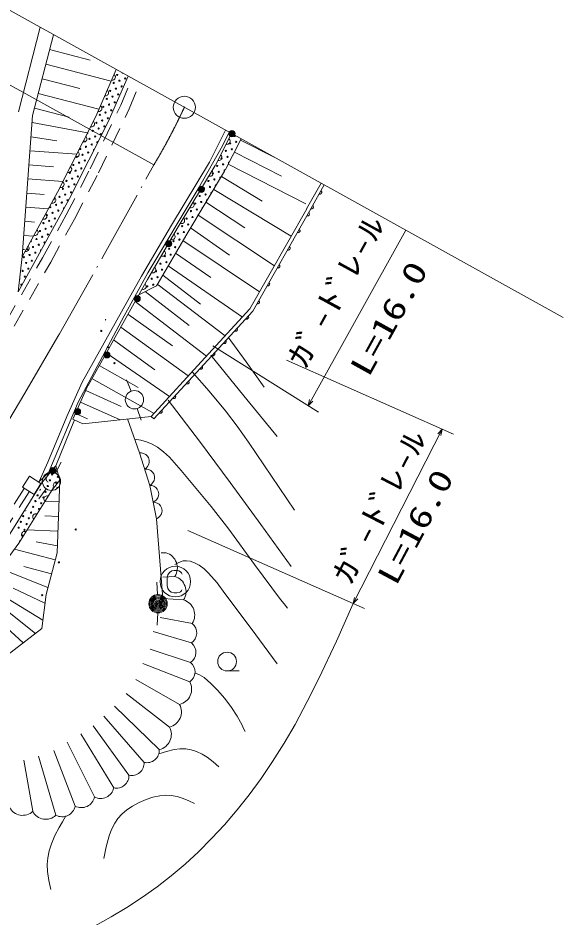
# Model space of a CAD drawing. Units: millimetres, scale not verified. Extents: x 27531 to 667531, y 18316 to 378316.
# Drawn here: x 236326 to 280659, y 246172 to 319352 of the extents above; entities that cross this region are included whole.
import ezdxf
from ezdxf.enums import TextEntityAlignment as Align

# ---------------------------------------------------------------- set-up
doc = ezdxf.new("R2010")
doc.units = ezdxf.units.MM
doc.header["$LTSCALE"] = 1000
for name, pattern in [('USER1', [7.000001, 5.508197, -0.688525, 0.114754, -0.688525]), ('USER2', [2.5, 1.5, -1]), ('USER5', [5, 3.75, -1.25])]:
    doc.linetypes.add(name, pattern=pattern)
for name, color, linetype, lineweight in [('S-SUV', 7, 'Continuous', 13), ('S-SUV-HICN', 1, 'Continuous', 13), ('S-SUV-LWCN', 7, 'Continuous', 13)]:
    doc.layers.add(name, color=color, linetype=linetype, lineweight=lineweight)
doc.styles.add('ＭＳ ゴシック', font='')
doc.styles.get('ＭＳ ゴシック').set_extended_font_data('MS Gothic')

# ---------------------------------------------------------------- blocks, each defined once
blk = doc.blocks.new('BUHIN163')
at = {"color": 7, "linetype": 'Continuous', "lineweight": 13}
for radius in [249, 220, 191, 161, 132, 97.5, 67.5, 38.8, 7.5]:
    blk.add_circle((-142, 204), radius, dxfattribs=at)
blk = doc.blocks.new('BUHIN165')
at = {"color": 7, "linetype": 'Continuous', "lineweight": 13}
for radius in [249, 220, 191, 161, 132, 97.5, 67.5, 38.8, 7.5]:
    blk.add_circle((-120, 218), radius, dxfattribs=at)
blk = doc.blocks.new('BUHIN167')
at = {"color": 7, "linetype": 'Continuous', "lineweight": 13}
blk.add_circle((0, 0), 746, dxfattribs=at)
blk = doc.blocks.new('BUHIN176')
at = {"color": 7, "linetype": 'Continuous', "lineweight": 13}
blk.add_lwpolyline([(-132, -71), (-138, -35), (-136, -1), (-126, 42), (-106, 73), (-80, 99), (-39, 121), (-3, 129), (35, 129), (76, 113), (106, 96), (132, 71)], dxfattribs=at)
blk = doc.blocks.new('BUHIN177')
at = {"color": 7, "linetype": 'Continuous', "lineweight": 13}
blk.add_lwpolyline([(-133, -70), (-138, -34), (-136, 0), (-126, 43), (-105, 74), (-79, 100), (-38, 122), (-2, 129), (36, 128), (77, 113), (107, 95), (133, 70)], dxfattribs=at)
blk = doc.blocks.new('BUHIN178')
at = {"color": 7, "linetype": 'Continuous', "lineweight": 13}
blk.add_lwpolyline([(-145, -39), (-142, -2), (-132, 31), (-113, 70), (-86, 96), (-55, 115), (-10, 127), (27, 126), (63, 117), (100, 93), (125, 69), (145, 39)], dxfattribs=at)
blk = doc.blocks.new('BUHIN179')
at = {"color": 7, "linetype": 'Continuous', "lineweight": 13}
blk.add_lwpolyline([(-145, -39), (-142, -3), (-132, 30), (-114, 70), (-86, 96), (-55, 115), (-10, 127), (27, 126), (63, 117), (100, 93), (125, 69), (145, 39)], dxfattribs=at)
blk = doc.blocks.new('BUHIN216')
at = {"color": 7, "linetype": 'Continuous', "lineweight": 13}
blk.add_lwpolyline([(226, 108), (232, 47), (226, -10), (207, -80), (170, -131), (125, -172), (55, -205), (-6, -215), (-68, -211), (-136, -182), (-184, -151), (-226, -108)], dxfattribs=at)
blk = doc.blocks.new('BUHIN225')
at = {"color": 7, "linetype": 'Continuous', "lineweight": 13}
blk.add_lwpolyline([(254, 645), (86, 655), (-70, 627), (-262, 557), (-395, 446), (-503, 313), (-582, 113), (-593, -58), (-571, -230), (-479, -412), (-382, -535), (-254, -645)], dxfattribs=at)
blk = doc.blocks.new('BUHIN226')
at = {"color": 7, "linetype": 'Continuous', "lineweight": 13}
blk.add_lwpolyline([(174, 670), (7, 660), (-145, 613), (-326, 521), (-445, 394), (-536, 250), (-590, 42), (-580, -128), (-538, -297), (-425, -465), (-314, -576), (-174, -670)], dxfattribs=at)
blk = doc.blocks.new('BUHIN118')
at = {"color": 7, "linetype": 'Continuous', "lineweight": 13}
for radius in [746, 660, 574, 484, 398, 292, 202, 116, 22.5]:
    blk.add_circle((0, 0), radius, dxfattribs=at)
blk = doc.blocks.new('BUHIN242')
at = {"color": 7, "linetype": 'Continuous', "lineweight": 13}
blk.add_lwpolyline([(-222, -115), (-231, -55), (-226, 2), (-210, 73), (-175, 125), (-131, 167), (-62, 203), (-2, 215), (61, 213), (130, 187), (179, 158), (222, 115)], dxfattribs=at)
blk = doc.blocks.new('BUHIN243')
at = {"color": 7, "linetype": 'Continuous', "lineweight": 13}
blk.add_lwpolyline([(-224, -112), (-231, -51), (-226, 6), (-208, 76), (-173, 128), (-128, 169), (-59, 204), (2, 215), (64, 212), (133, 185), (181, 155), (224, 112)], dxfattribs=at)
blk = doc.blocks.new('BUHIN244')
at = {"color": 7, "linetype": 'Continuous', "lineweight": 13}
blk.add_lwpolyline([(-215, -127), (-227, -68), (-226, -10), (-213, 61), (-181, 115), (-140, 160), (-73, 199), (-13, 214), (49, 216), (119, 194), (170, 167), (215, 127)], dxfattribs=at)
blk = doc.blocks.new('BUHIN247')
at = {"color": 7, "linetype": 'Continuous', "lineweight": 13}
blk.add_lwpolyline([(-219, -120), (-229, -60), (-226, -3), (-211, 68), (-177, 121), (-134, 164), (-66, 202), (-6, 215), (56, 215), (125, 190), (175, 162), (219, 120)], dxfattribs=at)
blk = doc.blocks.new('BUHIN248')
at = {"color": 7, "linetype": 'Continuous', "lineweight": 13}
blk.add_lwpolyline([(-215, -128), (-227, -69), (-226, -11), (-214, 60), (-182, 114), (-140, 159), (-74, 199), (-14, 214), (48, 217), (118, 194), (169, 168), (215, 128)], dxfattribs=at)
blk = doc.blocks.new('BUHIN249')
at = {"color": 7, "linetype": 'Continuous', "lineweight": 13}
blk.add_lwpolyline([(-207, -140), (-223, -81), (-225, -24), (-217, 48), (-188, 104), (-149, 151), (-85, 195), (-27, 213), (36, 219), (107, 201), (159, 177), (207, 140)], dxfattribs=at)

msp = doc.modelspace()

# ---------------------------------------------------------------- linework, layer by layer
at = {"layer": 'S-SUV'}
for p, q in [((280659, 295002), (225626, 325532)), ((247379, 307406), (226384, 319054)), ((236357, 311716), (238128, 318597)), ((237519, 311417), (239212, 317995)), ((239206, 317972), (239296, 317949)), ((238899, 316780), (242199, 315931)), ((238592, 315588), (243903, 314222)), ((244312, 315166), (242655, 311347)), ((238286, 314397), (241359, 313606)), ((245278, 314630), (243664, 310910)), ((237979, 313205), (242912, 311935)), ((237672, 312013), (240496, 311287)), ((236663, 299958), (237519, 311417)), ((242681, 311404), (239548, 305183)), ((237476, 310844), (241976, 310003)), ((243664, 310910), (240521, 304670)), ((237390, 309699), (239499, 309367)), ((253214, 310228), (251892, 307634)), ((253695, 309961), (252382, 307384)), ((254483, 309524), (253184, 306975)), ((254432, 309423), (257286, 307969)), ((237305, 308553), (241102, 308269)), ((253933, 308444), (257758, 306495)), ((237219, 307407), (239213, 307258)), ((251892, 307634), (248804, 302506)), ((253434, 307465), (259742, 304250)), ((252363, 307350), (249277, 302225)), ((253134, 306885), (250050, 301765)), ((237134, 306261), (239984, 306048)), ((252871, 306454), (256195, 304455)), ((259804, 303832), (260978, 305921)), ((239548, 305183), (236656, 299937)), ((252244, 305412), (258554, 301619)), ((260287, 304080), (261240, 305775)), ((237048, 305115), (238467, 305009)), ((240521, 304670), (237617, 299401)), ((236962, 303969), (238802, 303832)), ((251617, 304370), (254789, 302280)), ((255196, 295707), (259813, 303837)), ((255416, 295503), (260287, 304080)), ((250991, 303328), (257187, 299212)), ((236877, 302823), (237665, 302764)), ((248804, 302506), (246376, 298365)), ((250364, 302286), (253520, 300071)), ((236791, 301677), (237579, 301618)), ((249277, 302225), (246853, 298091)), ((250050, 301765), (247634, 297643)), ((259929, 287822), (267862, 302102)), ((249748, 301250), (255980, 297088)), ((236706, 300531), (236863, 300520)), ((249144, 300219), (252016, 298238)), ((236663, 299958), (236331, 297096)), ((237617, 299401), (236331, 297096)), ((248540, 299189), (254578, 295035)), ((246376, 298365), (245263, 296381)), ((246853, 298091), (246148, 296835)), ((248095, 298430), (251170, 296076)), ((247597, 297577), (246148, 296835)), ((247634, 297643), (247597, 297577)), ((247725, 297643), (253177, 293512)), ((245263, 296381), (241542, 289750)), ((246148, 296835), (242022, 289481)), ((246674, 297104), (250258, 294355)), ((245855, 296313), (251648, 291850)), ((251534, 291726), (255196, 295707)), ((245269, 295269), (248885, 292699)), ((251755, 291522), (255416, 295503)), ((244682, 294224), (250180, 290247)), ((244096, 293180), (247465, 290746)), ((243510, 292136), (248645, 288570)), ((252163, 292683), (260777, 287292)), ((247162, 286951), (251534, 291726)), ((247384, 286749), (251755, 291522)), ((271742, 285523), (258157, 291527)), ((242923, 291091), (246106, 289304)), ((242337, 290047), (247396, 287206)), ((245525, 289009), (245157, 289939)), ((241542, 289750), (240287, 286954)), ((242044, 289525), (240789, 286728)), ((241835, 289059), (244726, 287762)), ((241416, 288127), (244636, 286682)), ((246032, 287598), (246340, 286647)), ((240287, 286954), (238748, 283238)), ((240998, 287194), (241970, 286758)), ((241610, 286360), (247162, 286951)), ((247384, 286749), (247162, 286951)), ((240934, 286686), (239410, 282937)), ((241610, 286360), (240789, 286728)), ((246208, 283986), (245247, 286747)), ((263603, 271733), (270827, 285927)), ((247057, 281350), (246208, 283986)), ((238748, 283238), (238061, 281668)), ((239387, 282351), (239836, 283245)), ((238061, 281668), (239410, 282937)), ((238252, 281516), (239410, 282937)), ((238731, 282180), (238924, 282641)), ((239410, 282937), (239738, 281778)), ((236695, 281196), (237252, 282087)), ((237252, 282087), (238189, 281502)), ((239738, 281778), (239099, 280985)), ((239738, 281778), (239506, 275853)), ((235556, 277219), (238252, 281516)), ((237632, 280610), (236695, 281196)), ((238189, 281502), (237632, 280610)), ((238614, 281071), (238032, 280258)), ((239715, 281186), (239451, 281196)), ((247584, 278627), (247057, 281350)), ((236384, 276658), (239099, 280985)), ((239669, 280001), (238510, 280046)), ((239622, 278816), (238519, 278859)), ((248105, 272162), (247584, 278627)), ((239576, 277631), (237057, 277729)), ((250146, 277681), (264518, 271329)), ((233085, 272142), (236384, 276658)), ((239530, 276446), (237799, 276759)), ((239357, 275291), (236031, 276174)), ((239506, 275853), (238609, 272476)), ((248387, 275872), (247963, 275872)), ((238759, 273039), (234877, 274594)), ((239058, 274165), (236799, 274765)), ((249094, 273952), (248105, 273893)), ((238344, 270398), (233826, 273156)), ((238521, 271783), (235929, 272991)), ((247679, 272471), (247624, 273469)), ((238609, 272476), (238255, 269705)), ((236736, 268535), (232967, 272011)), ((249801, 272032), (248105, 272162)), ((237749, 269315), (235206, 271332)), ((247691, 270972), (247653, 269973)), ((250508, 270112), (247893, 270607)), ((238255, 269705), (231165, 264245)), ((250437, 268534), (247327, 269476)), ((250366, 266955), (247080, 268027)), ((250296, 265377), (246479, 266861)), ((253334, 266258), (254329, 266258)), ((249471, 263539), (245914, 265554)), ((248647, 261702), (245136, 264423)), ((247822, 259864), (244182, 263398)), ((246585, 258828), (243299, 262585)), ((245348, 257791), (242451, 261808)), ((244112, 256755), (241426, 261136)), ((240978, 255270), (239235, 259794)), ((242545, 256012), (240330, 260465)), ((239412, 254528), (237998, 259334)), ((237527, 254846), (236797, 259016))]:
    msp.add_line(p, q, dxfattribs=at)
at = {"layer": 'S-SUV', "linetype": 'USER2'}
for p, q in [((244687, 312261), (245586, 314459)), ((245372, 311956), (246246, 314093)), ((242206, 307096), (244687, 312261)), ((242877, 306759), (245372, 311956)), ((240245, 303350), (242206, 307096)), ((240910, 303002), (242877, 306759)), ((238331, 299863), (240245, 303350)), ((238989, 299502), (240910, 303002)), ((235359, 294669), (238331, 299863)), ((236010, 294296), (238989, 299502)), ((236816, 281092), (234413, 277323)), ((237238, 280824), (234834, 277054))]:
    msp.add_line(p, q, dxfattribs=at)
at = {"layer": 'S-SUV', "linetype": 'USER1'}
for p, q in [((243339, 300123), (247379, 307406)), ((239694, 293674), (243339, 300123)), ((236872, 288838), (239573, 293466)), ((236872, 288838), (233473, 283129))]:
    msp.add_line(p, q, dxfattribs=at)
at = {"layer": 'S-SUV', "linetype": 'USER5'}
msp.add_line((239573, 293466), (239694, 293674), dxfattribs=at)
at = {"layer": 'S-SUV'}
for points in [[(245809, 296661), (246882, 298626), (250980, 305460), (252961, 308967), (253512, 310062)], [(238924, 282641), (241220, 288116), (244970, 295126), (245809, 296661)], [(260298, 288190), (259929, 287822), (260047, 288329)], [(270472, 285547), (270827, 285927), (270727, 285417)], [(238768, 281622), (238727, 281645), (238686, 281678), (238650, 281723), (238632, 281762), (238617, 281812), (238614, 281863), (238621, 281908), (238634, 281950), (238731, 282180)], [(239262, 281187), (239230, 281238), (239211, 281292), (239198, 281364), (239209, 281425), (239232, 281482), (239281, 281542), (239331, 281577), (239389, 281601), (239462, 281605), (239519, 281597), (239576, 281576)], [(249676, 274119), (249626, 274238), (249539, 274325), (249420, 274394), (249276, 274431), (249032, 274431), (248839, 274394), (248639, 274256), (248520, 274081), (248470, 273831), (248470, 273219), (248520, 272956), (248614, 272800), (248795, 272669), (249020, 272619), (249257, 272619), (249439, 272638), (249532, 272694), (249620, 272775), (249657, 272863)], [(263958, 272114), (263603, 271733), (263703, 272243)], [(242537, 245514), (243898, 246258), (245193, 247033), (246455, 247859), (247640, 248705), (248797, 249605), (249915, 250553), (251000, 251552), (252080, 252630), (253117, 253750), (254149, 254956), (255135, 256200), (256109, 257528), (257039, 258897), (257976, 260390), (258859, 261911), (259860, 263768), (260807, 265653), (262230, 268680), (263603, 271733)]]:
    msp.add_lwpolyline(points, dxfattribs=at)
for centre, radius in [((244391, 314721), 49.8), ((244109, 314072), 49.8), ((244575, 314256), 49.8), ((245040, 314439), 49.8), ((243828, 313423), 49.8), ((244293, 313607), 49.8), ((244758, 313790), 49.8), ((243546, 312775), 49.8), ((244012, 312958), 49.8), ((244195, 312493), 49.8), ((244477, 313142), 49.8), ((249857, 312090), 896), ((243265, 312126), 49.8), ((243730, 312310), 49.8), ((243914, 311844), 49.8), ((249857, 312090), 27), ((242983, 311477), 49.8), ((243167, 311012), 49.8), ((243449, 311661), 49.8), ((243632, 311196), 49.8), ((242702, 310829), 49.8), ((242886, 310364), 49.8), ((243351, 310547), 49.8), ((242139, 309531), 49.8), ((242420, 310180), 49.8), ((242604, 309715), 49.8), ((243069, 309899), 49.8), ((253734, 309951), 249), ((253734, 309951), 220), ((253734, 309951), 191), ((253734, 309951), 161), ((253734, 309951), 132), ((253734, 309951), 97.5), ((253734, 309951), 67.5), ((253734, 309951), 38.8), ((253734, 309951), 7.5), ((241857, 308883), 49.8), ((242323, 309066), 49.8), ((253589, 309157), 49.8), ((254073, 309285), 49.8), ((241111, 308050), 49.8), ((241392, 308699), 49.8), ((241576, 308234), 49.8), ((242041, 308418), 49.8), ((253234, 308545), 49.8), ((253363, 308062), 49.8), ((253718, 308674), 49.8), ((240829, 307402), 49.8), ((241294, 307585), 49.8), ((241760, 307769), 49.8), ((252525, 307322), 49.8), ((252880, 307934), 49.8), ((253008, 307450), 49.8), ((240548, 306753), 49.8), ((241013, 306937), 49.8), ((241478, 307120), 49.8), ((252170, 306711), 49.8), ((252653, 306839), 49.8), ((240266, 306105), 49.8), ((240731, 306288), 49.8), ((241197, 306472), 49.8), ((251815, 306099), 49.8), ((252298, 306227), 49.8), ((239985, 305456), 49.8), ((240450, 305639), 49.8), ((240634, 305174), 49.8), ((240915, 305823), 49.8), ((251246, 305425), 249), ((251246, 305425), 220), ((251246, 305425), 191), ((251246, 305425), 161), ((251246, 305425), 132), ((251246, 305425), 97.5), ((251246, 305425), 67.5), ((251246, 305425), 38.8), ((251246, 305425), 7.5), ((251460, 305488), 49.8), ((251943, 305616), 49.8), ((239703, 304807), 49.8), ((240168, 304991), 49.8), ((240352, 304526), 49.8), ((251105, 304876), 49.8), ((251233, 304393), 49.8), ((251588, 305004), 49.8), ((238957, 303975), 49.8), ((239422, 304159), 49.8), ((239605, 303693), 49.8), ((239887, 304342), 49.8), ((250395, 303653), 49.8), ((250750, 304264), 49.8), ((250878, 303781), 49.8), ((238675, 303326), 49.8), ((239140, 303510), 49.8), ((239324, 303045), 49.8), ((250040, 303041), 49.8), ((250523, 303170), 49.8), ((238394, 302678), 49.8), ((238577, 302213), 49.8), ((238859, 302861), 49.8), ((239042, 302396), 49.8), ((249685, 302430), 49.8), ((250168, 302558), 49.8), ((238112, 302029), 49.8), ((238296, 301564), 49.8), ((238761, 301747), 49.8), ((249330, 301818), 49.8), ((249813, 301947), 49.8), ((237549, 300732), 49.8), ((237831, 301380), 49.8), ((238014, 300915), 49.8), ((238479, 301099), 49.8), ((248594, 300998), 249), ((248594, 300998), 220), ((248594, 300998), 191), ((248594, 300998), 161), ((248594, 300998), 132), ((248594, 300998), 97.5), ((248594, 300998), 67.5), ((248594, 300998), 38.8), ((248594, 300998), 7.5), ((248975, 301207), 49.8), ((249103, 300723), 49.8), ((249458, 301335), 49.8), ((237084, 300548), 49.8), ((237268, 300083), 49.8), ((237733, 300267), 49.8), ((248620, 300595), 49.8), ((248748, 300112), 49.8), ((236803, 299899), 49.8), ((236986, 299434), 49.8), ((237451, 299618), 49.8), ((247910, 299372), 49.8), ((248265, 299984), 49.8), ((248393, 299500), 49.8), ((236705, 298786), 49.8), ((237170, 298969), 49.8), ((247555, 298760), 49.8), ((248038, 298889), 49.8), ((236888, 298321), 49.8), ((247200, 298149), 49.8), ((247683, 298277), 49.8), ((246845, 297537), 49.8), ((247328, 297666), 49.8), ((243102, 293906), 49.8), ((243556, 291955), 249), ((243556, 291955), 220), ((243556, 291955), 191), ((243556, 291955), 161), ((243556, 291955), 132), ((243556, 291955), 97.5), ((243556, 291955), 67.5), ((243556, 291955), 38.8), ((243636, 292596), 49.8), ((243556, 291955), 7.5), ((244169, 291286), 49.8), ((245802, 288312), 746), ((238925, 281761), 49.8), ((239103, 282228), 49.8), ((239570, 282050), 49.8), ((238746, 281294), 49.8), ((239392, 281583), 49.8), ((237922, 280538), 49.8), ((238389, 280360), 49.8), ((238568, 280827), 49.8), ((237565, 279604), 49.8), ((237744, 280071), 49.8), ((238211, 279893), 49.8), ((236741, 278848), 49.8), ((237387, 279137), 49.8), ((238032, 279425), 49.8), ((236563, 278381), 49.8), ((237030, 278203), 49.8), ((237209, 278670), 49.8), ((236385, 277914), 49.8), ((236852, 277736), 49.8), ((241022, 277761), 49.8), ((236673, 277268), 49.8), ((239657, 275090), 49.8), ((249126, 273525), 1244), ((238292, 272419), 49.8), ((253334, 267023), 765)]:
    msp.add_circle(centre, radius, dxfattribs=at)
for centre, radius, start, end in [((244856, 314904), 49.8, 195.55112, 286.41097), ((241955, 309996), 49.8, 262.47652, 44.0316), ((253944, 309768), 49.8, 78.7672, 43.19542), ((241674, 309348), 49.8, 214.208, 92.30011), ((242788, 309250), 49.8, 17.10295, 289.43455), ((242506, 308601), 49.8, 68.41878, 238.11872), ((253846, 308190), 49.8, 117.96219, 187.95848), ((242225, 307953), 49.8, 127.54206, 178.99544), ((253491, 307579), 49.8, 65.94748, 239.97319), ((253136, 306967), 49.8, 17.32149, 288.59918), ((252781, 306356), 49.8, 18.40103, 280.07946), ((252071, 305133), 49.8, 39.17173, 259.30876), ((252426, 305744), 49.8, 29.33672, 269.14377), ((239238, 304624), 49.8, 242.49011, 59.78236), ((251716, 304521), 49.8, 48.41897, 250.06152), ((240070, 303877), 49.8, 47.26844, 255.00372), ((251361, 303909), 49.8, 57.38648, 241.09401), ((251006, 303298), 49.8, 66.30834, 232.17215), ((250651, 302686), 49.8, 75.40774, 223.07275), ((249941, 301463), 49.8, 95.34343, 203.13706), ((250296, 302075), 49.8, 84.95199, 213.5285), ((237366, 301197), 49.8, 225.85801, 76.41446), ((249586, 300852), 49.8, 107.36832, 191.11217), ((238198, 300450), 49.8, 63.86826, 238.4039), ((249231, 300240), 49.8, 123.40307, 175.07742), ((236423, 298137), 49.8, 295.6562, 51.25721), ((236607, 297672), 49.8, 8.46035, 293.20933), ((243491, 294827), 49.8, 139.22271, 261.37254), ((239281, 282695), 49.8, 201.45655, 90.57632), ((238101, 281005), 49.8, 243.22144, 48.81142), ((239213, 281115), 49.8, 58.76675, 223.5568), ((236920, 279315), 49.8, 290.91221, 1.12066), ((237854, 278958), 49.8, 84.26699, 211.51602), ((236495, 276801), 49.8, 78.31362, 217.46939), ((247993, 274637), 1296, 328.11243, 72.3047), ((248700, 272717), 1296, 328.11243, 72.3047), ((249407, 270797), 1296, 328.11243, 72.3047), ((249880, 269349), 988, 304.30612, 50.56633), ((249810, 267771), 988, 304.30612, 50.56633), ((249739, 266193), 988, 304.30612, 50.56633), ((249186, 264771), 1264, 283.02374, 28.64302), ((248362, 262933), 1264, 283.02374, 28.64302), ((247537, 261096), 1264, 283.02374, 28.64302), ((246815, 259810), 1009, 256.83612, 3.09631), ((245578, 258773), 1009, 256.83612, 3.09631), ((244341, 257737), 1009, 256.83612, 3.09631), ((243050, 256971), 1083, 242.21606, 348.47629), ((241483, 256229), 1083, 242.21606, 348.47629), ((236704, 255712), 1195, 207.29147, 313.55168), ((238589, 255394), 1195, 207.29147, 313.55168), ((239917, 255487), 1083, 242.21606, 348.47629)]:
    msp.add_arc(centre, radius, start, end, dxfattribs=at)
at = {"layer": 'S-SUV', "linetype": 'USER1'}
msp.add_arc((204485, 333098), 50000, 329.08105, 335.15552, dxfattribs=at)
at = {"layer": 'S-SUV-HICN'}
for points in [[(248536, 288287), (251088, 284953), (253597, 281574), (256080, 278176), (258557, 274764)], [(243301, 250997), (243497, 251945), (243746, 252859), (243944, 253377), (244198, 253871), (244461, 254255), (244781, 254613), (245179, 254960), (245630, 255271), (246172, 255567), (246754, 255815), (247301, 255992), (247865, 256111), (248330, 256152), (248790, 256132), (249280, 256039), (249772, 255882), (250231, 255697), (250688, 255493)]]:
    msp.add_lwpolyline(points, dxfattribs=at)
at = {"layer": 'S-SUV-LWCN'}
for points in [[(253413, 293388), (254896, 291381), (256338, 289331)], [(252025, 291930), (254708, 288626), (257407, 285320)], [(250502, 290573), (251876, 289010), (253209, 287403), (254163, 286159), (255075, 284873), (256940, 282096), (258821, 279325)], [(245818, 285106), (246309, 285033), (246784, 284901), (247239, 284700), (247669, 284444), (248173, 284064), (248637, 283638), (249612, 282558), (250553, 281426), (252032, 279631), (253466, 277797), (255553, 274921), (257691, 272077), (257973, 271714), (258255, 271351)], [(249094, 274914), (249414, 275088), (249754, 275204), (250035, 275221), (250321, 275176), (250694, 275043), (251050, 274852), (251464, 274556), (251836, 274216), (252520, 273414), (253164, 272565), (255302, 269704), (257407, 266827)], [(250706, 266118), (251098, 265951), (251461, 265731), (252026, 265236), (252550, 264696), (253144, 264010), (253699, 263277), (254154, 262572), (254555, 261840), (254682, 261592), (254812, 261334)], [(247785, 259514), (248393, 259722), (249023, 259873), (249490, 259924), (249969, 259915), (250414, 259841), (250847, 259708), (251298, 259503), (251716, 259246), (252204, 258867), (252667, 258455)], [(238988, 248499), (238822, 249227), (238716, 249964), (238706, 250513), (238757, 251072), (238870, 251644), (239044, 252208), (239329, 252880), (239667, 253526), (239944, 254000), (240230, 254468)]]:
    msp.add_lwpolyline(points, dxfattribs=at)

# ---------------------------------------------------------------- block references
at = {"layer": 'S-SUV', "rotation": 212.41667}
for name, p in [('BUHIN249', (244036, 314530)), ('BUHIN249', (243483, 313257)), ('BUHIN249', (242931, 311984)), ('BUHIN248', (242344, 310731)), ('BUHIN248', (241723, 309498)), ('BUHIN244', (253361, 309308)), ('BUHIN248', (241101, 308265)), ('BUHIN244', (252696, 308003)), ('BUHIN248', (240480, 307032)), ('BUHIN243', (251978, 306709)), ('BUHIN248', (239859, 305800)), ('BUHIN243', (251206, 305428)), ('BUHIN176', (260903, 305175)), ('BUHIN247', (239187, 304527)), ('BUHIN243', (250434, 304147)), ('BUHIN176', (260228, 303975)), ('BUHIN247', (238464, 303216)), ('BUHIN243', (249663, 302865)), ('BUHIN176', (259904, 303398)), ('BUHIN247', (237741, 301904)), ('BUHIN242', (248886, 301551)), ('BUHIN176', (259139, 302036)), ('BUHIN247', (237018, 300593)), ('BUHIN242', (248104, 300204)), ('BUHIN177', (258339, 300623)), ('BUHIN242', (247321, 298856)), ('BUHIN177', (257504, 299161)), ('BUHIN242', (246539, 297509)), ('BUHIN177', (256669, 297698)), ('BUHIN165', (245809, 296661)), ('BUHIN165', (245809, 296661)), ('BUHIN177', (255834, 296235)), ('BUHIN178', (254959, 295006)), ('BUHIN178', (254043, 294011)), ('BUHIN178', (253128, 293015)), ('BUHIN178', (252212, 292020)), ('BUHIN179', (251208, 290926)), ('BUHIN179', (250115, 289732)), ('BUHIN179', (249023, 288539)), ('BUHIN163', (240939, 287448)), ('BUHIN179', (247930, 287345)), ('BUHIN226', (246420, 283327)), ('BUHIN167', (239050, 281681)), ('BUHIN163', (238924, 282641)), ('BUHIN226', (246845, 282009)), ('BUHIN225', (247189, 280669)), ('BUHIN216', (238647, 280263)), ('BUHIN225', (247453, 279308)), ('BUHIN216', (237742, 278821)), ('BUHIN216', (236837, 277379)), ('BUHIN118', (247721, 271722))]:
    msp.add_blockref(name, p, dxfattribs=at)

# ---------------------------------------------------------------- texts
at = {"layer": 'S-SUV', "style": 'ＭＳ ゴシック', "width": 1.35}
for s, rotation, p in [('ｶﾞ-ﾄﾞﾚ-ﾙ', 61.2, (260217, 290504)), ('L=16.0', 61, (265328, 289794)), ('ｶﾞ-ﾄﾞﾚ-ﾙ', 62.7, (263921, 272967)), ('L=16.0', 61.9, (267565, 272835))]:
    msp.add_text(s, height=1833, rotation=rotation, dxfattribs=at).set_placement(p, align=Align.BOTTOM_LEFT)

doc.saveas('drawing.dxf')
